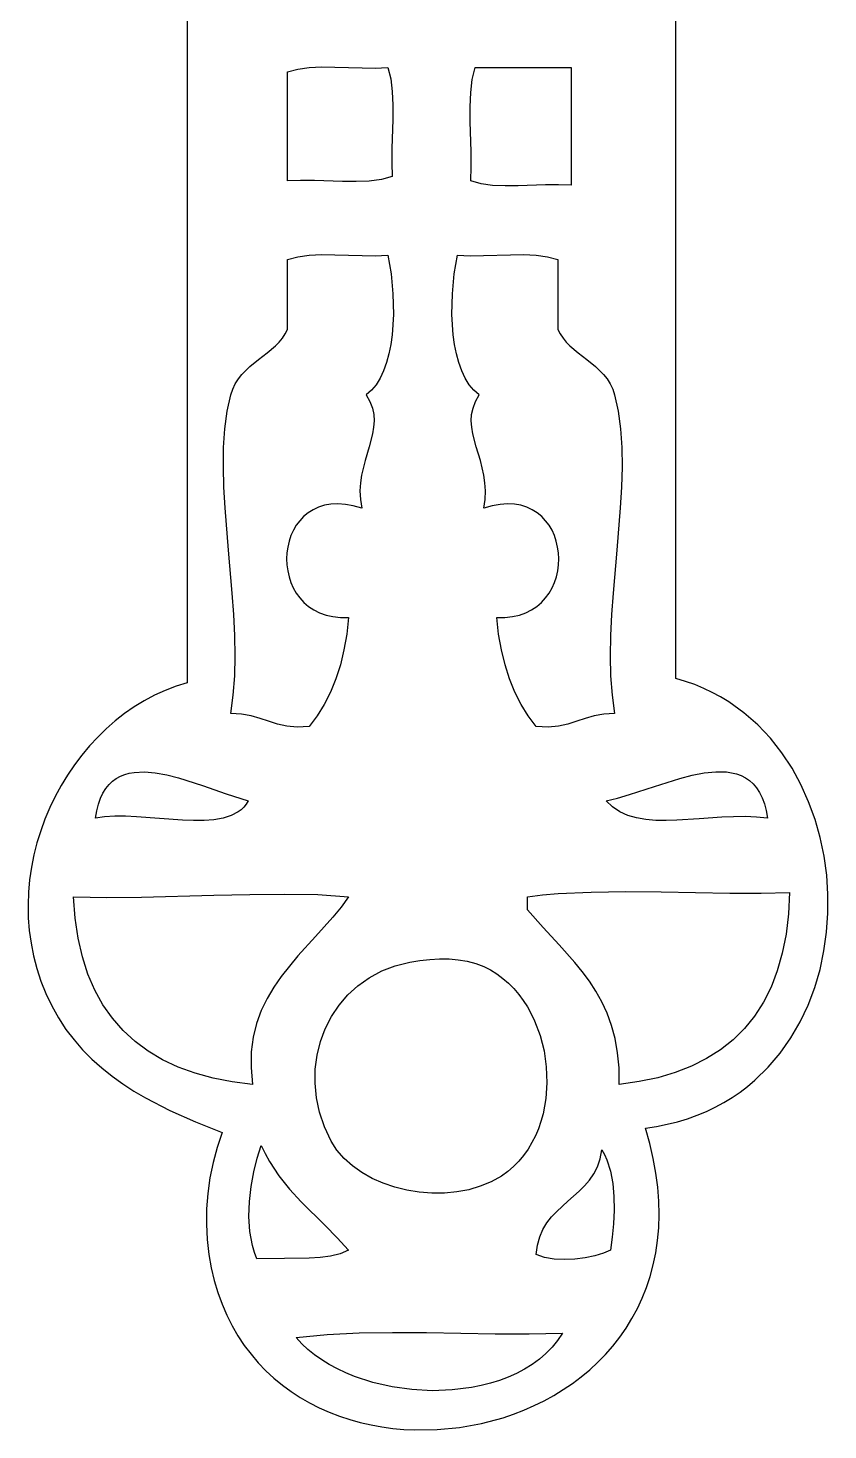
# Model space of a CAD drawing. Extents: x 2.1 to 9.99, y 1.16 to 11.15.
# Drawn here: x 4.744 to 7.289, y 1.164 to 5.625 of the extents above; entities that cross this region are included whole.
import ezdxf

# ---------------------------------------------------------------- set-up
doc = ezdxf.new("R2010")
doc.units = 0
doc.layers.add('Default_Layer', color=1, linetype='CONTINUOUS')

msp = doc.modelspace()

# ---------------------------------------------------------------- linework, layer by layer
at = {"layer": 'Default_Layer'}
msp.add_lwpolyline([(5.2503, 6.7917), (5.2503, 3.5417), (5.2152, 3.5308), (5.1807, 3.5177), (5.1471, 3.5024), (5.1143, 3.4849), (5.0825, 3.4655), (5.0517, 3.4441), (5.022, 3.4209), (4.9934, 3.3959), (4.966, 3.3693), (4.9399, 3.3411), (4.9151, 3.3115), (4.8917, 3.2805), (4.8697, 3.2482), (4.8494, 3.2147), (4.8306, 3.1801), (4.8134, 3.1446), (4.7981, 3.1081), (4.7845, 3.0708), (4.7727, 3.0327), (4.7629, 2.994), (4.7551, 2.9548), (4.7494, 2.9152), (4.7457, 2.8751), (4.7443, 2.8348), (4.7452, 2.7944), (4.7483, 2.7538), (4.7539, 2.7133), (4.7619, 2.6728), (4.7724, 2.6326), (4.7855, 2.5926), (4.8013, 2.553), (4.8198, 2.5139), (4.8413, 2.4752), (4.8649, 2.4391), (4.8906, 2.4052), (4.9181, 2.3735), (4.9476, 2.3438), (4.9787, 2.3161), (5.0115, 2.2901), (5.0457, 2.2657), (5.0814, 2.2427), (5.1184, 2.2211), (5.1958, 2.1812), (5.2771, 2.145), (5.3615, 2.1111), (5.3457, 2.0635), (5.3329, 2.0151), (5.3231, 1.9662), (5.3163, 1.9169), (5.3125, 1.8676), (5.3118, 1.8186), (5.3142, 1.77), (5.3198, 1.7222), (5.3273, 1.6802), (5.3368, 1.6399), (5.3483, 1.6013), (5.3616, 1.5643), (5.3768, 1.5291), (5.3937, 1.4956), (5.4122, 1.4637), (5.4323, 1.4335), (5.4539, 1.405), (5.4768, 1.3781), (5.5012, 1.3528), (5.5268, 1.3291), (5.5536, 1.3071), (5.5815, 1.2867), (5.6104, 1.2679), (5.6403, 1.2507), (5.6711, 1.2351), (5.7027, 1.221), (5.735, 1.2085), (5.768, 1.1976), (5.8015, 1.1882), (5.8356, 1.1804), (5.8701, 1.1741), (5.9049, 1.1693), (5.94, 1.166), (5.9753, 1.1642), (6.0462, 1.1652), (6.1169, 1.172), (6.1869, 1.1847), (6.2556, 1.2032), (6.2892, 1.2146), (6.3223, 1.2274), (6.3547, 1.2416), (6.3864, 1.2572), (6.4173, 1.2742), (6.4474, 1.2925), (6.4765, 1.3123), (6.5045, 1.3334), (6.5315, 1.3559), (6.5573, 1.3797), (6.5818, 1.4048), (6.6051, 1.4313), (6.6269, 1.4591), (6.6472, 1.4882), (6.666, 1.5186), (6.6831, 1.5503), (6.6985, 1.5833), (6.7121, 1.6176), (6.7239, 1.6531), (6.7338, 1.6899), (6.7416, 1.7279), (6.7473, 1.7672), (6.7509, 1.8077), (6.7522, 1.8494), (6.7512, 1.8924), (6.7478, 1.9365), (6.7419, 1.9819), (6.7335, 2.0284), (6.7224, 2.0761), (6.7087, 2.125), (6.7438, 2.1302), (6.7778, 2.1369), (6.8107, 2.1451), (6.8425, 2.1547), (6.8731, 2.1657), (6.9027, 2.178), (6.9311, 2.1916), (6.9584, 2.2064), (6.9847, 2.2224), (7.0098, 2.2395), (7.0338, 2.2577), (7.0568, 2.2769), (7.0994, 2.3184), (7.1376, 2.3634), (7.1715, 2.4117), (7.2011, 2.4628), (7.2264, 2.5164), (7.2475, 2.5722), (7.2643, 2.6296), (7.2769, 2.6885), (7.2852, 2.7483), (7.2895, 2.8088), (7.2895, 2.8695), (7.2854, 2.93), (7.2772, 2.9901), (7.2649, 3.0493), (7.2485, 3.1073), (7.2281, 3.1636), (7.2037, 3.2179), (7.1752, 3.2699), (7.1428, 3.3191), (7.1064, 3.3652), (7.066, 3.4078), (7.0218, 3.4466), (6.9736, 3.4811), (6.9481, 3.4967), (6.9215, 3.511), (6.8941, 3.5242), (6.8656, 3.536), (6.8362, 3.5465), (6.8059, 3.5556), (6.8059, 6.7917)], dxfattribs=at)
for points in [[(5.8892, 5.5), (5.8983, 5.4639), (5.9032, 5.4237), (5.9049, 5.3803), (5.9046, 5.3348), (5.9018, 5.2417), (5.9014, 5.1962), (5.9031, 5.1528), (5.8687, 5.1437), (5.8302, 5.1387), (5.7886, 5.1369), (5.7449, 5.1372), (5.6553, 5.14), (5.6115, 5.1405), (5.5698, 5.1389), (5.5698, 5.4861), (5.6024, 5.4951), (5.6391, 5.5), (5.679, 5.5018), (5.7209, 5.5014), (5.807, 5.4987), (5.8491, 5.4983), (5.8892, 5.5)], [(6.4726, 5.5), (6.4726, 5.125), (6.4325, 5.1266), (6.3904, 5.1261), (6.3043, 5.1234), (6.2623, 5.1231), (6.2224, 5.1249), (6.1857, 5.1298), (6.1531, 5.1389), (6.1547, 5.184), (6.1543, 5.2313), (6.1514, 5.3279), (6.1511, 5.3751), (6.1529, 5.4202), (6.1578, 5.4622), (6.167, 5.5), (6.4726, 5.5)], [(5.8892, 4.9028), (5.8994, 4.8434), (5.9055, 4.7795), (5.9068, 4.7139), (5.9027, 4.6494), (5.8985, 4.6184), (5.8926, 4.5887), (5.8851, 4.5607), (5.8758, 4.5348), (5.8647, 4.5112), (5.8518, 4.4904), (5.8368, 4.4726), (5.8198, 4.4583), (5.8319, 4.4371), (5.8398, 4.4163), (5.8442, 4.3958), (5.8454, 4.3754), (5.844, 4.3551), (5.8406, 4.3346), (5.8296, 4.2929), (5.8165, 4.2493), (5.8054, 4.2029), (5.8019, 4.1782), (5.8005, 4.1525), (5.8017, 4.1255), (5.8059, 4.0972), (5.7791, 4.1049), (5.7539, 4.1096), (5.7302, 4.1113), (5.7081, 4.1103), (5.6875, 4.1067), (5.6686, 4.1008), (5.6512, 4.0928), (5.6354, 4.0828), (5.6212, 4.0711), (5.6087, 4.0577), (5.5977, 4.043), (5.5885, 4.0271), (5.5809, 4.0102), (5.5749, 3.9924), (5.5706, 3.974), (5.568, 3.9552), (5.5671, 3.9362), (5.5679, 3.9171), (5.5705, 3.8981), (5.5747, 3.8794), (5.5807, 3.8613), (5.5884, 3.8438), (5.5979, 3.8273), (5.6092, 3.8118), (5.6222, 3.7977), (5.6371, 3.7849), (5.6537, 3.7739), (5.6721, 3.7646), (5.6924, 3.7575), (5.7145, 3.7525), (5.7384, 3.7499), (5.7642, 3.75), (5.7583, 3.6968), (5.7496, 3.6464), (5.738, 3.5989), (5.7237, 3.5542), (5.7066, 3.5123), (5.6868, 3.4731), (5.6643, 3.4366), (5.6392, 3.4028), (5.601, 3.401), (5.5676, 3.4041), (5.5378, 3.4107), (5.5099, 3.4193), (5.4825, 3.4284), (5.4543, 3.4366), (5.4237, 3.4424), (5.3892, 3.4444), (5.3975, 3.5026), (5.402, 3.5636), (5.4033, 3.627), (5.402, 3.6923), (5.3987, 3.759), (5.3939, 3.8268), (5.3821, 3.9635), (5.3712, 4.0987), (5.3675, 4.1646), (5.3658, 4.2287), (5.3665, 4.2906), (5.3702, 4.3498), (5.3776, 4.4059), (5.3892, 4.4583), (5.3955, 4.4768), (5.4037, 4.4936), (5.4135, 4.509), (5.4246, 4.5231), (5.4499, 4.5483), (5.4774, 4.5709), (5.5053, 4.5924), (5.5313, 4.6145), (5.543, 4.6262), (5.5535, 4.6387), (5.5625, 4.6521), (5.5698, 4.6667), (5.5698, 4.8889), (5.6024, 4.8979), (5.6391, 4.9028), (5.679, 4.9045), (5.7209, 4.9042), (5.807, 4.9015), (5.8491, 4.9011), (5.8892, 4.9028)], [(6.4302, 4.8889), (6.4302, 4.6667), (6.4375, 4.6521), (6.4465, 4.6387), (6.457, 4.6262), (6.4687, 4.6145), (6.4947, 4.5924), (6.5226, 4.5709), (6.5501, 4.5483), (6.5754, 4.5231), (6.5865, 4.509), (6.5963, 4.4936), (6.6045, 4.4768), (6.6108, 4.4583), (6.6224, 4.4059), (6.6298, 4.3498), (6.6335, 4.2906), (6.6342, 4.2287), (6.6325, 4.1646), (6.6288, 4.0987), (6.6179, 3.9635), (6.6061, 3.8268), (6.6013, 3.759), (6.598, 3.6923), (6.5967, 3.627), (6.598, 3.5636), (6.6025, 3.5026), (6.6108, 3.4444), (6.5763, 3.4424), (6.5457, 3.4366), (6.5175, 3.4284), (6.4901, 3.4193), (6.4622, 3.4107), (6.4324, 3.4041), (6.399, 3.401), (6.3608, 3.4028), (6.3357, 3.4366), (6.3132, 3.4731), (6.2934, 3.5123), (6.2763, 3.5542), (6.262, 3.5989), (6.2504, 3.6464), (6.2417, 3.6968), (6.2358, 3.75), (6.2616, 3.7499), (6.2855, 3.7525), (6.3076, 3.7575), (6.3279, 3.7646), (6.3463, 3.7739), (6.3629, 3.7849), (6.3778, 3.7977), (6.3908, 3.8118), (6.4021, 3.8273), (6.4116, 3.8438), (6.4193, 3.8613), (6.4253, 3.8794), (6.4295, 3.8981), (6.4321, 3.9171), (6.4329, 3.9362), (6.432, 3.9552), (6.4294, 3.974), (6.4251, 3.9924), (6.4191, 4.0102), (6.4115, 4.0271), (6.4023, 4.043), (6.3913, 4.0577), (6.3788, 4.0711), (6.3646, 4.0828), (6.3488, 4.0928), (6.3314, 4.1008), (6.3125, 4.1067), (6.2919, 4.1103), (6.2698, 4.1113), (6.2461, 4.1096), (6.2209, 4.1049), (6.1941, 4.0972), (6.1983, 4.1255), (6.1995, 4.1525), (6.1981, 4.1782), (6.1946, 4.2029), (6.1835, 4.2493), (6.1704, 4.2929), (6.1594, 4.3346), (6.156, 4.3551), (6.1546, 4.3754), (6.1558, 4.3958), (6.1602, 4.4163), (6.1681, 4.4371), (6.1802, 4.4583), (6.1632, 4.4726), (6.1482, 4.4904), (6.1353, 4.5112), (6.1242, 4.5348), (6.1149, 4.5607), (6.1074, 4.5887), (6.1015, 4.6184), (6.0973, 4.6494), (6.0932, 4.7139), (6.0945, 4.7795), (6.1006, 4.8434), (6.1108, 4.9028), (6.1509, 4.9011), (6.193, 4.9015), (6.2791, 4.9042), (6.321, 4.9045), (6.3609, 4.9028), (6.3976, 4.8979), (6.4302, 4.8889)], [(5.4448, 3.1667), (5.4386, 3.1559), (5.4311, 3.1464), (5.4225, 3.1381), (5.4129, 3.1308), (5.3906, 3.1192), (5.3647, 3.1112), (5.3357, 3.1063), (5.3042, 3.104), (5.2706, 3.1037), (5.2354, 3.105), (5.0894, 3.1157), (5.054, 3.1172), (5.0201, 3.1173), (4.9881, 3.1155), (4.9587, 3.1111), (4.9628, 3.1345), (4.9682, 3.1556), (4.9749, 3.1744), (4.9828, 3.1909), (4.9919, 3.2054), (5.002, 3.218), (5.0131, 3.2286), (5.0252, 3.2374), (5.0382, 3.2446), (5.052, 3.2501), (5.0666, 3.2542), (5.0819, 3.2568), (5.1145, 3.2583), (5.1491, 3.2554), (5.1854, 3.2488), (5.2229, 3.2394), (5.2993, 3.2151), (5.3746, 3.1888), (5.4448, 3.1667)], [(7.0976, 3.1111), (7.0619, 3.1146), (7.0256, 3.116), (6.9522, 3.114), (6.8792, 3.1089), (6.8085, 3.1043), (6.7745, 3.1034), (6.7417, 3.1041), (6.7104, 3.1068), (6.6808, 3.1119), (6.6531, 3.12), (6.6275, 3.1316), (6.6043, 3.1469), (6.5837, 3.1667), (6.6199, 3.1752), (6.658, 3.1863), (6.7375, 3.2121), (6.8182, 3.2373), (6.8576, 3.2475), (6.8959, 3.255), (6.9324, 3.2588), (6.9667, 3.2581), (6.9829, 3.2558), (6.9983, 3.252), (7.0129, 3.2467), (7.0267, 3.2398), (7.0394, 3.231), (7.0512, 3.2204), (7.062, 3.2078), (7.0716, 3.1931), (7.08, 3.1762), (7.0872, 3.1569), (7.0931, 3.1353), (7.0976, 3.1111)], [(5.7642, 2.8611), (5.7403, 2.8283), (5.7145, 2.7964), (5.6593, 2.7345), (5.603, 2.6725), (5.5758, 2.6406), (5.55, 2.6076), (5.5261, 2.5732), (5.5047, 2.5371), (5.4863, 2.4988), (5.4714, 2.4582), (5.4607, 2.4147), (5.4546, 2.368), (5.4538, 2.3179), (5.4587, 2.2639), (5.394, 2.2721), (5.333, 2.284), (5.2757, 2.2997), (5.2222, 2.3191), (5.1725, 2.3423), (5.1267, 2.3694), (5.0847, 2.4004), (5.0467, 2.4353), (5.0127, 2.4742), (4.9827, 2.5171), (4.9567, 2.564), (4.9348, 2.6151), (4.9171, 2.6703), (4.9036, 2.7296), (4.8943, 2.7932), (4.8892, 2.8611), (4.9945, 2.8585), (5.1054, 2.8592), (5.3353, 2.8656), (5.4497, 2.8686), (5.5609, 2.8697), (5.6664, 2.8677), (5.7642, 2.8611)], [(7.167, 2.875), (7.1637, 2.8062), (7.1561, 2.7417), (7.1443, 2.6814), (7.1284, 2.6253), (7.1084, 2.5732), (7.0842, 2.5253), (7.056, 2.4815), (7.0238, 2.4416), (6.9876, 2.4058), (6.9474, 2.3739), (6.9033, 2.346), (6.8553, 2.3219), (6.8035, 2.3017), (6.7479, 2.2853), (6.6885, 2.2727), (6.6253, 2.2639), (6.6248, 2.3163), (6.6203, 2.3647), (6.6123, 2.4097), (6.601, 2.4514), (6.5869, 2.4902), (6.5701, 2.5264), (6.5512, 2.5604), (6.5303, 2.5924), (6.5078, 2.6229), (6.4841, 2.6522), (6.4342, 2.7081), (6.3832, 2.763), (6.3337, 2.8194), (6.3337, 2.8611), (6.3809, 2.8669), (6.4306, 2.8712), (6.5358, 2.8761), (6.646, 2.8773), (6.7584, 2.8762), (6.9769, 2.8722), (7.0771, 2.872), (7.167, 2.875)], [(5.9587, 2.6528), (5.991, 2.658), (6.0227, 2.6616), (6.0538, 2.6634), (6.084, 2.6632), (6.1133, 2.6608), (6.1416, 2.6561), (6.1688, 2.6489), (6.1948, 2.6389), (6.2161, 2.6281), (6.2363, 2.6156), (6.2554, 2.6014), (6.2733, 2.5858), (6.2901, 2.5688), (6.3057, 2.5505), (6.3201, 2.531), (6.3332, 2.5104), (6.3452, 2.4889), (6.3559, 2.4666), (6.3736, 2.4197), (6.3861, 2.3706), (6.3934, 2.3202), (6.3954, 2.2694), (6.3919, 2.219), (6.3829, 2.1698), (6.3763, 2.1459), (6.3682, 2.1227), (6.3587, 2.1002), (6.3477, 2.0785), (6.3352, 2.0578), (6.3213, 2.0381), (6.3058, 2.0197), (6.2889, 2.0024), (6.2704, 1.9866), (6.2503, 1.9722), (6.2181, 1.954), (6.1833, 1.9396), (6.1465, 1.9288), (6.1083, 1.9217), (6.069, 1.9181), (6.0291, 1.9179), (5.9892, 1.921), (5.9498, 1.9274), (5.9112, 1.9369), (5.8741, 1.9494), (5.8389, 1.9649), (5.8061, 1.9833), (5.7762, 2.0044), (5.7497, 2.0282), (5.727, 2.0545), (5.7087, 2.0833), (5.6875, 2.1289), (5.672, 2.1751), (5.6621, 2.2213), (5.6576, 2.2674), (5.6583, 2.3127), (5.6641, 2.3571), (5.6747, 2.3999), (5.6899, 2.4409), (5.7097, 2.4796), (5.7338, 2.5156), (5.762, 2.5485), (5.7941, 2.5779), (5.83, 2.6035), (5.8696, 2.6248), (5.9125, 2.6413), (5.9587, 2.6528)], [(5.4865, 2.0694), (5.4987, 2.0435), (5.5123, 2.0189), (5.5427, 1.9729), (5.5767, 1.9305), (5.6133, 1.8907), (5.6899, 1.8146), (5.7279, 1.7761), (5.7642, 1.7361), (5.737, 1.7251), (5.707, 1.7178), (5.6743, 1.7135), (5.6389, 1.7114), (5.5606, 1.7103), (5.4726, 1.7083), (5.4648, 1.7291), (5.4586, 1.7508), (5.4504, 1.7962), (5.4472, 1.8435), (5.4486, 1.8915), (5.4538, 1.9392), (5.4623, 1.9854), (5.4734, 2.0292), (5.4865, 2.0694)], [(6.5698, 2.0556), (6.5783, 2.0403), (6.5857, 2.0238), (6.5971, 1.9878), (6.6045, 1.9485), (6.6084, 1.9069), (6.6091, 1.8639), (6.6073, 1.8205), (6.6033, 1.7776), (6.5976, 1.7361), (6.575, 1.7268), (6.5475, 1.7187), (6.5167, 1.7122), (6.4838, 1.7079), (6.4504, 1.7062), (6.4179, 1.7077), (6.3878, 1.7129), (6.3615, 1.7222), (6.3652, 1.7523), (6.3724, 1.7789), (6.3827, 1.8024), (6.3955, 1.8235), (6.4103, 1.8425), (6.4267, 1.8599), (6.4623, 1.8921), (6.4982, 1.9238), (6.5152, 1.9408), (6.5307, 1.9591), (6.5445, 1.9792), (6.5559, 2.0017), (6.5645, 2.027), (6.5698, 2.0556)], [(5.5976, 1.4583), (5.6956, 1.4678), (5.7982, 1.4728), (5.9042, 1.4744), (6.0124, 1.4739), (6.231, 1.4706), (6.339, 1.4703), (6.4448, 1.4722), (6.4292, 1.4491), (6.4117, 1.4276), (6.3923, 1.4077), (6.3712, 1.3895), (6.3485, 1.3728), (6.3243, 1.3577), (6.2988, 1.3442), (6.2721, 1.3322), (6.2442, 1.3217), (6.2155, 1.3127), (6.1858, 1.3052), (6.1555, 1.2991), (6.0933, 1.2914), (6.0298, 1.2892), (5.966, 1.2926), (5.9029, 1.3013), (5.8416, 1.3153), (5.7832, 1.3343), (5.7553, 1.3457), (5.7285, 1.3583), (5.7029, 1.3721), (5.6787, 1.387), (5.6559, 1.4032), (5.6347, 1.4204), (5.6152, 1.4388), (5.5976, 1.4583)]]:
    msp.add_lwpolyline(points, close=True, dxfattribs=at)

doc.saveas('drawing.dxf')
